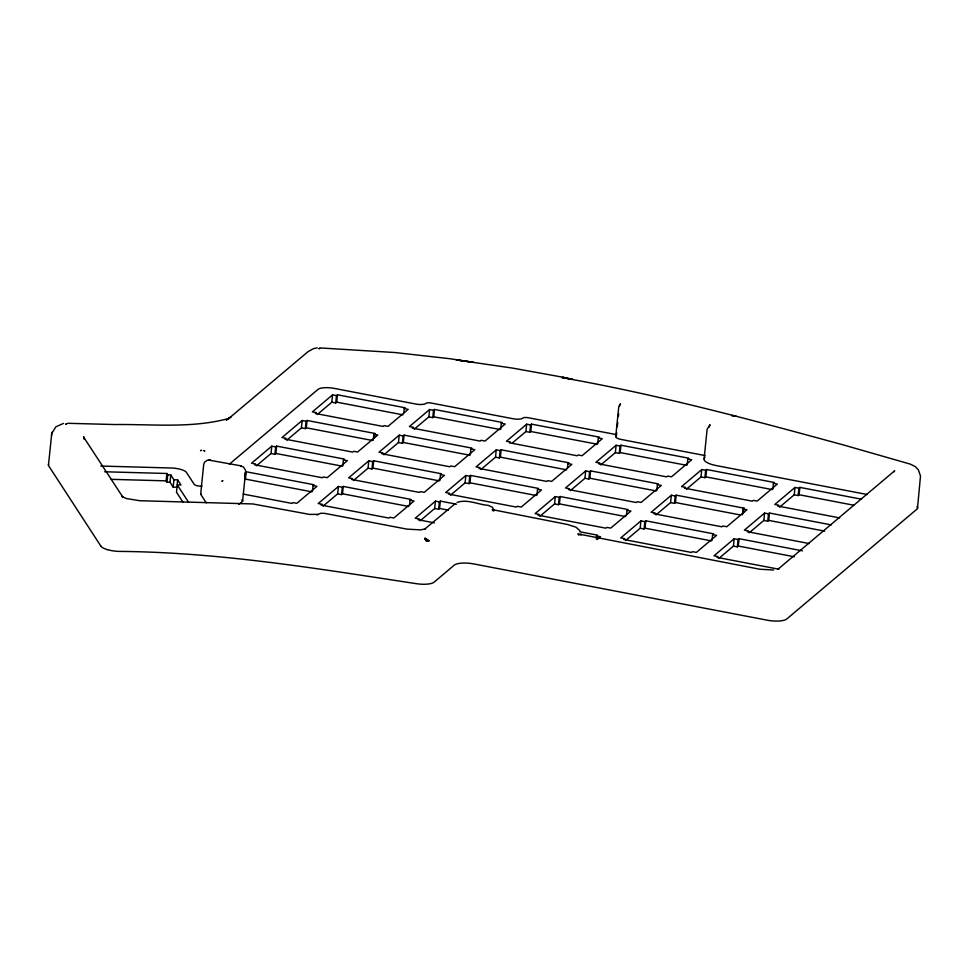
<?xml version="1.0" encoding="UTF-8"?>
<svg xmlns="http://www.w3.org/2000/svg" width="969" height="969" viewBox="0 0 969 969"><rect width="100%" height="100%" fill="white"/><g stroke="black" fill="none" stroke-linecap="round" stroke-linejoin="round"><path stroke-width="1.45" d="M48.45 465.168L51.623 434.802M176.903 487.213L173.16 487.116L170.011 482.259L166.995 482.174L166.123 480.854L166.874 473.49L104.555 471.77M166.995 482.174L167.746 474.822L166.874 473.49M170.011 482.259L170.762 474.907L167.746 474.822M173.16 487.116L173.911 479.752L170.762 474.907M173.911 479.752L177.642 479.861L176.515 492.24L183.032 502.257M200.692 494.045L203.684 464.611L204.459 462.358L207.366 460.142M244.66 478.456L245.254 472.569L246.211 471.758L314.004 484.754L313.048 485.566L312.454 491.453M242.613 501.155L245.605 471.721M244.515 479.921L245.472 479.11L246.211 471.758M256.434 465.823L271.017 453.516L271.756 446.164L275.668 446.915L276.625 446.103L344.407 459.1L343.45 459.912L342.856 465.798M271.017 453.516L274.917 454.267L275.668 446.915M274.917 454.267L275.874 453.456L276.625 446.103M286.836 440.168L301.42 427.862L302.158 420.51L306.071 421.261L307.028 420.449L374.821 433.446L374.361 437.855M301.42 427.862L305.32 428.613L306.071 421.261M305.32 428.613L306.277 427.801L307.028 420.449M317.238 414.514L331.822 402.208L332.573 394.855L336.473 395.606L337.43 394.795L405.224 407.792L404.267 408.603L403.819 413.012M331.822 402.208L335.722 402.959L336.473 395.606M335.722 402.959L336.679 402.147L337.43 394.795M323.077 506.145L337.66 493.839L338.399 486.486L342.299 487.237L343.256 486.426L411.05 499.423L410.093 500.234L409.645 504.643M337.66 493.839L341.56 494.59L342.299 487.237M341.56 494.59L342.517 493.79L343.256 486.426M353.479 480.491L368.063 468.184L368.801 460.832L372.702 461.583L373.659 460.772L441.452 473.768L440.495 474.58L439.902 480.467M373.259 440.144L373.852 434.257L374.821 433.446M368.063 468.184L371.963 468.935L372.702 461.583M371.963 468.935L372.92 468.136L373.659 460.772M383.881 454.836L398.465 442.53L399.204 435.178L403.116 435.929L404.073 435.117L471.855 448.114L470.898 448.926L470.304 454.812M398.465 442.53L402.365 443.281L403.116 435.929M402.365 443.281L403.322 442.47L404.073 435.117M414.284 429.182L428.867 416.876L429.606 409.524L433.518 410.275L434.475 409.463L502.257 422.46L501.3 423.271L500.707 429.158M428.867 416.876L432.768 417.627L433.518 410.275M432.768 417.627L433.724 416.815L434.475 409.463M420.122 520.813L434.693 508.519L435.444 501.155L439.345 501.906L440.301 501.094L456.52 504.207M434.693 508.519L438.606 509.258L439.345 501.906M438.606 509.258L439.563 508.459L440.301 501.094M450.524 495.159L465.108 482.865L465.847 475.5L469.747 476.251L470.704 475.44L538.498 488.437L537.541 489.248L536.947 495.135M465.108 482.865L469.008 483.604L469.747 476.251M469.008 483.604L469.965 482.804L470.704 475.44M480.927 469.505L495.51 457.198L496.249 449.846L500.149 450.597L501.106 449.786L568.9 462.782L567.943 463.594L567.495 468.003M495.51 457.198L499.41 457.949L500.149 450.597M499.41 457.949L500.367 457.15L501.106 449.786M512.444 442.906L525.913 431.544L526.651 424.192L530.564 424.943L531.521 424.131L599.302 437.128L598.345 437.94L597.752 443.826M525.913 431.544L529.813 432.295L530.564 424.943M529.813 432.295L530.77 431.496L531.521 424.131M539.963 516.247L554.547 503.941L555.298 496.588L559.198 497.327L560.155 496.528L627.948 509.524L626.991 510.336L626.543 514.745M554.547 503.941L558.447 504.692L559.198 497.327M558.447 504.692L559.404 503.88L560.155 496.528M570.366 490.593L584.949 478.286L585.7 470.934L589.6 471.673L590.557 470.873L658.351 483.87L657.394 484.67L656.788 490.556M584.949 478.286L588.849 479.037L589.6 471.673M588.849 479.037L589.806 478.226L590.557 470.873M596.286 538.934L596.589 535.99L597.546 535.179L579.862 531.787M615.739 436.498L618.731 407.077L620.463 403.734M616.405 435.65L616.708 432.707M617.301 426.82L617.75 422.411M618.355 416.525L618.646 413.581M600.768 464.938L615.351 452.632L616.102 445.28L620.003 446.019L620.959 445.219L688.753 458.216L687.796 459.015L687.191 464.902M615.351 452.632L619.252 453.383L620.003 446.019M619.252 453.383L620.208 452.571L620.959 445.219M625.611 540.532L640.194 528.238L640.933 520.874L644.833 521.625L645.79 520.813L713.584 533.81L712.627 534.622L712.033 540.508M640.194 528.238L644.094 528.977L644.833 521.625M644.094 528.977L645.051 528.178L645.79 520.813M656.013 514.878L670.596 502.572L671.335 495.22L675.236 495.971L676.205 495.159L743.986 508.156L743.538 512.577M670.596 502.572L674.497 503.323L675.236 495.971M674.497 503.323L675.454 502.523L676.205 495.159M686.415 489.224L700.999 476.918L701.738 469.565L705.65 470.316L706.607 469.505L774.388 482.501L773.432 483.313L772.838 489.2M704.112 458.749L707.104 429.315L710.035 424.713L708.836 427.305M700.999 476.918L704.899 477.669L705.65 470.316M704.899 477.669L705.856 476.869L706.607 469.505M718.853 558.41L733.436 546.104L734.175 538.752L738.087 539.503L739.044 538.691L802.405 550.84M733.436 546.104L737.336 546.855L738.087 539.503M737.336 546.855L738.293 546.044L739.044 538.691M742.436 514.854L743.029 508.967L743.986 508.156M749.255 532.756L763.838 520.45L764.577 513.098L768.49 513.849L769.447 513.037L831.341 524.907M763.838 520.45L767.739 521.201L768.49 513.849M767.739 521.201L768.696 520.389L769.447 513.037M779.657 507.102L794.241 494.796L794.992 487.443L798.892 488.194L799.849 487.383L861.489 499.205M794.241 494.796L798.141 495.547L798.892 488.194M798.141 495.547L799.098 494.735L799.849 487.383M917.473 508.434L920.502 476.009L918.333 469.759L915.233 466.561L910.254 464.103L844.265 445.183C750.975 419.662 657.333 394.444 562.032 377.644L572.413 379.218L562.832 377.207M52.023 432.986L55.851 426.832L63.518 423.405M51.43 435.675L52.217 432.138M619.397 406.217L619.906 404.448M201.625 450.282L200.522 450.609L201.249 450.464M894.096 471.758L894.653 470.789L778.143 569.094M210.346 459.96L208.359 460.021L240.966 465.835M229.399 464.163L317.989 389.417A12.936 3.912 5.8 0 1 334.22 388.387L416.064 404.085A7.764 2.35 5.8 0 0 425.803 403.467L425.936 403.358A4.142 1.248 5.8 0 1 431.12 403.031L513.11 418.753A7.764 2.35 5.8 0 0 522.848 418.148L522.981 418.039A4.142 1.248 5.8 0 1 528.166 417.712L613.583 434.076A4.142 1.248 5.8 0 1 616.223 435.905L616.09 436.014A7.764 2.35 5.8 0 0 621.044 439.442L703.022 455.164A4.142 1.248 5.8 0 1 705.19 455.866M271.756 446.164L251.565 463.194L255.477 463.945L254.52 464.757L322.314 477.753L323.271 476.942L327.183 477.693L347.374 460.663L343.45 459.912M302.158 420.51L281.979 437.54L285.879 438.291L284.922 439.102L352.716 452.099L353.673 451.288L357.585 452.038L377.777 435.008L373.852 434.257M332.573 394.855L312.381 411.886L316.282 412.637L315.325 413.448L383.118 426.445L384.075 425.633L387.988 426.384L408.179 409.354L404.267 408.603M238.895 504.425L242.359 501.506A5.693 1.72 5.8 0 0 241.705 499.968M338.399 486.486L318.207 503.529L322.12 504.268L321.151 505.079L388.944 518.076L389.901 517.264L393.826 518.015L414.017 500.985L410.093 500.234M368.801 460.832L348.61 477.874L352.522 478.613L351.565 479.425L419.347 492.422L420.304 491.61L424.228 492.361L444.42 475.331L440.495 474.58M399.204 435.178L379.012 452.208L382.925 452.959L381.968 453.771L449.749 466.767L450.718 465.956L454.631 466.707L474.822 449.677L470.898 448.926M429.606 409.524L409.427 426.554L413.327 427.305L412.37 428.116L480.164 441.113L481.121 440.301L485.033 441.052L505.224 424.022L501.3 423.271M316.984 514.975L320.703 513.255L324.712 513.376L406.835 529.11L420.703 529.886L425.561 528.783L424.664 529.147L455.212 503.638M435.444 501.155L415.253 518.197L419.153 518.936L418.196 519.747L434.415 522.86M465.847 475.5L445.655 492.543L449.568 493.282L448.599 494.093L516.392 507.09L517.349 506.278L521.274 507.029L541.465 489.999L537.541 489.248M496.249 449.846L476.058 466.888L479.97 467.627L479.013 468.439L546.795 481.436L547.751 480.624L551.676 481.375L571.867 464.345L567.943 463.594M526.651 424.192L506.46 441.234L510.372 441.973L509.415 442.785L577.197 455.781L578.166 454.97L582.078 455.721L602.27 438.691L598.345 437.94M555.298 496.588L535.106 513.618L539.006 514.369L538.049 515.181L605.843 528.178L606.8 527.366L610.712 528.117L630.904 511.087L626.991 510.336M585.7 470.934L565.508 487.964L569.409 488.715L568.452 489.527L636.245 502.523L637.202 501.712L641.115 502.463L661.306 485.421L657.394 484.67M616.102 445.28L595.911 462.31L599.811 463.061L598.854 463.872L666.648 476.869L667.605 476.058L671.529 476.809L691.709 459.766L687.796 459.015M597.134 539.576L600.501 536.741L596.589 535.99M640.933 520.874L620.741 537.916L624.654 538.655L623.697 539.467L691.478 552.463L692.435 551.652L696.36 552.403L716.551 535.372L712.627 534.622M671.335 495.22L651.144 512.262L655.056 513.001L654.099 513.812L721.881 526.809L722.838 525.997L726.762 526.748L746.954 509.718L743.029 508.967M701.738 469.565L681.558 486.608L685.458 487.346L684.502 488.158L752.295 501.155L753.252 500.343L757.164 501.094L777.356 484.064L773.432 483.313M734.175 538.752L713.996 555.794L717.896 556.533L716.939 557.345L778.834 569.215M764.577 513.098L744.398 530.128L748.298 530.879L747.341 531.69L809.236 543.561M794.992 487.443L774.8 504.474L778.701 505.224L777.744 506.036L839.639 517.906M226.419 419.819L231.119 416.755L229.047 418.269L308.118 351.59L313.471 348.634L317.287 347.907M317.844 514.345L309.656 514.418L252.873 503.953L139.766 500.719L126.2 498.514L121.912 496.419L122.736 496.964L83.564 437.007L84.073 439.187M226.298 420.001L229.496 418.257C192.371 428.625 153.126 424.095 115.008 424.543L67.757 423.308M457.077 502.426C467.264 498.793 478.044 504.595 488.146 505.346L492.397 507.235L494.214 510.711M204.144 450.779L204.834 451.082L203.841 450.512M209.328 460.227L210.007 460.142M773.662 570.002L759.781 569.239L577.851 533.883L578.905 535.3M100.849 466.053L171.21 468.003A12.936 3.912 5.8 0 1 186.46 472.436L194.236 484.379A5.172 1.563 5.8 0 0 201.927 486.111M111.241 479.34L166.123 480.854M320.073 347.932L394.928 352.534L449.592 358.675L473.344 362.297L457.489 360.08M456.266 359.911L512.347 368.063L563.583 377.353M867.303 494.529L716.466 465.617A18.108 5.475 5.8 0 1 704.923 457.61M530.77 431.496L597.086 444.202M433.724 416.815L500.04 429.533M620.208 452.571L686.524 465.29M336.679 402.147L402.995 414.865M705.856 476.869L772.172 489.575M799.098 494.735L853.628 505.188M500.367 457.15L566.683 469.856M403.322 442.47L469.638 455.188M589.806 478.226L656.122 490.944M306.277 427.801L372.593 440.52M675.454 502.523L740.292 514.951M768.696 520.389L824.692 531.133M469.965 482.804L536.281 495.51M372.92 468.136L439.236 480.842M559.404 503.88L625.72 516.598M275.874 453.456L342.19 466.174M645.051 528.178L711.367 540.884M738.293 546.044L794.289 556.787M439.563 508.459L448.405 510.154M313.048 485.566L316.972 486.317L296.78 503.347L292.856 502.596L291.899 503.408L243.267 494.081M342.517 493.79L408.833 506.496M245.472 479.11L311.788 491.828M107.498 549.677L111.156 550.537A15.589 4.712 5.8 0 0 119.139 551.397C219.273 552.197 318.183 568.73 416.9 583.762A15.504 4.688 5.8 0 0 434.1 582.163L454.255 565.145A15.528 4.7 5.8 0 1 473.72 563.922L767.315 620.208A15.528 4.7 5.8 0 0 786.78 618.985L916.844 509.234A15.528 4.7 5.8 0 0 917.037 506.533M243.364 466.828L245.605 470.474M580.031 530.806L576.034 527.209L567.798 524.556L492.216 509.597L493.269 511.014M206.3 502.887L200.813 494.456A5.693 1.72 5.8 0 1 200.874 493.657M177.642 479.861L180.997 484.984L177.254 484.888L188.676 502.414M100.837 546.068L48.765 465.968A15.528 4.7 5.8 0 1 48.571 464.369M580.903 534.052L580.915 535.154M107.414 549.641A15.589 4.712 5.8 0 1 100.764 546.031M240.978 466.174L242.032 466.573L240.978 466.174M222.7 480.769L222.071 481.145L222.7 480.769M65.904 424.083L66.619 423.925L65.904 424.083M318.789 348.574L319.746 348.489L318.789 348.574M425.355 538.401L424.616 538.461L426.687 541.271L424.955 538.449L428.007 541.174L425.137 538.437L429.206 540.981L425.355 538.401M735.786 416.101L731.704 415.531L735.786 416.101M84.073 437.952L83.782 437.019L84.061 438.085"/></g></svg>
